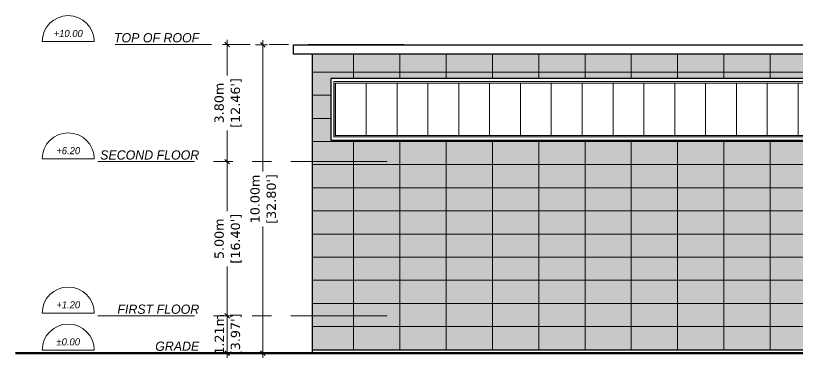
# Model space of a CAD drawing. Header units: metres. Extents: x 587 to 1372, y 780 to 1385.
# Drawn here: x 1225.05 to 1250.38, y 837.24 to 848.58 of the extents above; entities that cross this region are included whole.
import ezdxf
from ezdxf.enums import TextEntityAlignment as Align

# ---------------------------------------------------------------- set-up
doc = ezdxf.new("R2010")
doc.units = ezdxf.units.M
doc.linetypes.add('PHANTOM2', pattern=[1.25, 0.625, -0.125, 0.125, -0.125, 0.125, -0.125])
doc.layers.get('DEFPOINTS').update_dxf_attribs({"lineweight": 5})
for name, color, linetype, lineweight in [('A-LEVEL LINES', 45, 'PHANTOM2', 9), ('A-LEVEL TEXT', 41, 'Continuous', 5), ('E-0 ELEVATION_SECTION', 2, 'Continuous', 50), ('E-1 ELEVATION', 162, 'Continuous', 25), ('E-2 ELEVATION', 140, 'Continuous', 15), ('ST-GRID DIMS', 7, 'Continuous', 5)]:
    doc.layers.add(name, color=color, linetype=linetype, lineweight=lineweight)
doc.layers.add('SP_BUILDINGS_NEW_HATCH', color=9, linetype='Continuous', lineweight=13, true_color=0x808080, transparency=0.5)
doc.styles.add('.LEVEL TEXT', font='GOTHICI.TTF', dxfattribs={"height": 0.3})
doc.styles.add('mg-arial-anno in S dims', font='verdana.ttf', dxfattribs={"height": 0.3})
doc.dimstyles.new('MGC Dims SMALL', dxfattribs={"dimtxt": 0.3, "dimasz": 0.15, "dimexe": 0.15, "dimexo": 0.15, "dimgap": 0, "dimtad": 0, "dimzin": 0, "dimdsep": 46, "dimtxsty": 'mg-arial-anno in S dims', "dimblk": 'OBLIQUE', "dimcen": 0.15, "dimdle": 0.15, "dimclrd": 256, "dimclre": 256, "dimclrt": 256, "dimadec": 0, "dimazin": 0, "dimtfac": 1, "dimtofl": 0, "dimtmove": 2, "dimatfit": 2, "dimldrblk": 'OPEN90', "dimfxl": 1, "dimtolj": 1, "dimtzin": 0, "dimlwd": -1, "dimlwe": -1, "dimarcsym": 0})

# ---------------------------------------------------------------- blocks, each defined once
blk = doc.blocks.new('ELEVATION CALL OUT')
at = {"ltscale": 0.05}
blk.add_line((0, 0), (44.24, 0), dxfattribs=at)
blk.add_arc((22.12, 0), 22.12, 0, 180, dxfattribs=at)
at = {"ltscale": 0.05, "style": '.LEVEL TEXT'}
blk.add_attdef('LEVEL_HEIGHT', text='', height=6, dxfattribs=at).set_placement((22.12, 6.95), align=Align.MIDDLE_CENTER)
blk = doc.blocks.new('_Oblique')
at = {"color": 0, "linetype": 'ByBlock', "lineweight": -2}
blk.add_line((-0.5, -0.5), (0.5, 0.5), dxfattribs=at)
blk = doc.blocks.new('*D149')
at = {"layer": 'DEFPOINTS', "color": 0, "transparency": 16777216}
for p in [(1231.489, 838.847), (1231.901, 838.847), (1231.489, 837.637)]:
    blk.add_point(p, dxfattribs=at)
at = {"layer": 'ST-GRID DIMS', "transparency": 16777216}
for p, q in [((1231.639, 838.847), (1232.051, 838.847)), ((1231.901, 837.487), (1231.901, 838.997)), ((1231.639, 837.637), (1232.051, 837.637))]:
    blk.add_line(p, q, dxfattribs=at)
at = {"layer": 'ST-GRID DIMS', "transparency": 16777216, "xscale": 0.15, "yscale": 0.15, "zscale": 0.15}
for p, rotation in [((1231.901, 838.847), 90), ((1231.901, 837.637), 270)]:
    blk.add_blockref('_Oblique', p, dxfattribs=dict(at, rotation=rotation))
at = {"layer": 'ST-GRID DIMS', "transparency": 16777216, "char_height": 0.3, "attachment_point": 5, "rotation": 90, "style": 'mg-arial-anno in S dims'}
for s, insert in [('\\A1;1.21m', (1231.648, 838.247)), ("\\A1;[3.97']", (1232.197, 838.247))]:
    blk.add_mtext(s, dxfattribs=dict(at, insert=insert))
blk = doc.blocks.new('_Open90')
at = {"color": 0, "linetype": 'ByBlock', "lineweight": -2}
for p, q in [((0, 0), (-1, 0)), ((-0.5, 0.5), (0, 0)), ((0, 0), (-0.5, -0.5))]:
    blk.add_line(p, q, dxfattribs=at)
blk = doc.blocks.new('*D150')
at = {"layer": 'DEFPOINTS', "color": 0, "transparency": 16777216}
for p in [(1231.546, 843.847), (1231.901, 843.847), (1231.489, 838.847)]:
    blk.add_point(p, dxfattribs=at)
at = {"layer": 'ST-GRID DIMS', "transparency": 16777216}
for p, q in [((1231.901, 843.997), (1231.901, 842.241)), ((1231.696, 843.847), (1232.051, 843.847)), ((1231.901, 838.697), (1231.901, 840.453)), ((1231.639, 838.847), (1232.051, 838.847))]:
    blk.add_line(p, q, dxfattribs=at)
at = {"layer": 'ST-GRID DIMS', "transparency": 16777216, "xscale": 0.15, "yscale": 0.15, "zscale": 0.15}
for p, rotation in [((1231.901, 843.847), 90), ((1231.901, 838.847), 270)]:
    blk.add_blockref('_Oblique', p, dxfattribs=dict(at, rotation=rotation))
at = {"layer": 'ST-GRID DIMS', "transparency": 16777216, "char_height": 0.3, "attachment_point": 5, "rotation": 90, "style": 'mg-arial-anno in S dims'}
for s, insert in [('\\A1;5.00m', (1231.645, 841.347)), ("\\A1;[16.40']", (1232.197, 841.347))]:
    blk.add_mtext(s, dxfattribs=dict(at, insert=insert))
blk = doc.blocks.new('*D151')
at = {"layer": 'DEFPOINTS', "color": 0, "transparency": 16777216}
for p in [(1231.598, 847.647), (1231.901, 847.647), (1231.546, 843.847)]:
    blk.add_point(p, dxfattribs=at)
at = {"layer": 'ST-GRID DIMS', "transparency": 16777216}
for p, q in [((1231.901, 847.797), (1231.901, 846.641)), ((1231.748, 847.647), (1232.051, 847.647)), ((1231.901, 843.697), (1231.901, 844.853)), ((1231.696, 843.847), (1232.051, 843.847))]:
    blk.add_line(p, q, dxfattribs=at)
at = {"layer": 'ST-GRID DIMS', "transparency": 16777216, "xscale": 0.15, "yscale": 0.15, "zscale": 0.15}
for p, rotation in [((1231.901, 847.647), 90), ((1231.901, 843.847), 270)]:
    blk.add_blockref('_Oblique', p, dxfattribs=dict(at, rotation=rotation))
at = {"layer": 'ST-GRID DIMS', "transparency": 16777216, "char_height": 0.3, "attachment_point": 5, "rotation": 90, "style": 'mg-arial-anno in S dims'}
for s, insert in [("\\A1;[12.46']", (1232.197, 845.747)), ('\\A1;3.80m', (1231.644, 845.747))]:
    blk.add_mtext(s, dxfattribs=dict(at, insert=insert))
blk = doc.blocks.new('*D191')
at = {"layer": 'DEFPOINTS', "color": 0, "transparency": 16777216}
for p in [(1232.671, 847.637), (1233.063, 847.637), (1232.671, 837.637)]:
    blk.add_point(p, dxfattribs=at)
at = {"layer": 'ST-GRID DIMS', "transparency": 16777216}
for p, q in [((1233.063, 847.787), (1233.063, 843.532)), ((1232.821, 847.637), (1233.213, 847.637)), ((1233.063, 837.487), (1233.063, 841.743)), ((1232.821, 837.637), (1233.213, 837.637))]:
    blk.add_line(p, q, dxfattribs=at)
at = {"layer": 'ST-GRID DIMS', "transparency": 16777216, "xscale": 0.15, "yscale": 0.15, "zscale": 0.15}
for p, rotation in [((1233.063, 847.637), 90), ((1233.063, 837.637), 270)]:
    blk.add_blockref('_Oblique', p, dxfattribs=dict(at, rotation=rotation))
at = {"layer": 'ST-GRID DIMS', "transparency": 16777216, "char_height": 0.3, "attachment_point": 5, "rotation": 90, "style": 'mg-arial-anno in S dims'}
for s, insert in [("\\A1;[32.80']", (1233.359, 842.637)), ('\\A1;10.00m', (1232.807, 842.637))]:
    blk.add_mtext(s, dxfattribs=dict(at, insert=insert))

msp = doc.modelspace()

# ---------------------------------------------------------------- hatches: boundary and pattern name
at = {"layer": 'SP_BUILDINGS_NEW_HATCH', "transparency": 33554559}
h = msp.add_hatch(color=256, dxfattribs=at)
h.dxf.hatch_style = 1
h.paths.add_polyline_path([(1252.707, 840.237), (1252.707, 844.547), (1235.258, 844.547), (1235.258, 846.547), (1252.707, 846.547), (1252.707, 847.337), (1234.657, 847.337), (1234.657, 837.737), (1252.707, 837.737)])
h.paths.add_polyline_path([(1265.157, 847.337), (1259.107, 847.337), (1259.107, 846.547), (1264.557, 846.547), (1264.557, 844.597), (1259.107, 844.597), (1259.107, 842.187), (1264.557, 842.187), (1264.557, 840.237), (1259.107, 840.237), (1259.107, 837.737), (1265.157, 837.737)])
h.paths.add_polyline_path([(1268.96, 826.705), (1255.557, 826.705), (1255.557, 825.715), (1268.36, 825.715), (1268.36, 823.815), (1255.557, 823.815), (1255.557, 821.605), (1259.357, 821.605), (1259.357, 817.005), (1260.057, 817.005), (1260.057, 821.605), (1263.857, 821.605), (1263.857, 817.005), (1264.56, 817.005), (1264.56, 821.605), (1268.36, 821.605), (1268.36, 817.005), (1268.96, 817.005)])
h.paths.add_polyline_path([(1250.36, 823.807), (1233.06, 823.815), (1233.06, 825.715), (1250.36, 825.707), (1250.36, 826.705), (1232.46, 826.705), (1232.46, 818.215), (1233.06, 818.215), (1233.06, 821.605), (1236.86, 821.605), (1236.86, 818.205), (1233.06, 818.215), (1232.46, 818.215), (1232.46, 817.015), (1235.902, 817.015), (1250.36, 817.011), (1250.36, 818.205), (1246.56, 818.205), (1246.56, 821.605), (1250.36, 821.605)])
h.paths.add_polyline_path([(1245.86, 821.605), (1245.86, 818.205), (1242.06, 818.205), (1242.06, 821.605)], flags=16)
h.paths.add_polyline_path([(1245.46, 821.205), (1245.46, 818.205), (1242.46, 818.205), (1242.46, 821.205)], flags=0)
h.paths.add_polyline_path([(1245.41, 821.155), (1245.41, 818.205), (1242.51, 818.205), (1242.51, 821.155)], flags=0)
h.paths.add_polyline_path([(1245.26, 819.835), (1245.06, 819.835, 0.414214), (1245.01, 819.785, 0.480779), (1245.06, 819.725), (1245.26, 819.725, 0.414214), (1245.31, 819.775, 0.480779)], flags=0)
h.paths.add_polyline_path([(1245.32, 819.785), (1245.32, 819.775, -0.414214), (1245.26, 819.715), (1245.06, 819.715, -0.414214), (1245, 819.775), (1245, 819.785, -0.414214), (1245.06, 819.845), (1245.26, 819.845, -0.414214)], flags=0)
h.paths.add_polyline_path([(1244.06, 819.835), (1243.86, 819.835, 0.414214), (1243.81, 819.785, 0.480779), (1243.86, 819.725), (1244.06, 819.725, 0.414214), (1244.11, 819.775, 0.480779)], flags=0)
h.paths.add_polyline_path([(1244.12, 819.785), (1244.12, 819.775, -0.414214), (1244.06, 819.715), (1243.86, 819.715, -0.414214), (1243.8, 819.775), (1243.8, 819.785, -0.414214), (1243.86, 819.845), (1244.06, 819.845, -0.414214)], flags=0)
h.paths.add_polyline_path([(1242.86, 819.835), (1242.66, 819.835, 0.414214), (1242.61, 819.785, 0.480779), (1242.66, 819.725), (1242.86, 819.725, 0.414214), (1242.91, 819.775, 0.480779)], flags=0)
h.paths.add_polyline_path([(1242.92, 819.785), (1242.92, 819.775, -0.414214), (1242.86, 819.715), (1242.66, 819.715, -0.414214), (1242.6, 819.775), (1242.6, 819.785, -0.414214), (1242.66, 819.845), (1242.86, 819.845, -0.414214)], flags=0)
h.paths.add_polyline_path([(1241.36, 821.605), (1241.36, 818.205), (1237.56, 818.205), (1237.56, 821.605)], flags=16)
h.paths.add_polyline_path([(1240.96, 821.205), (1240.96, 818.205), (1237.96, 818.205), (1237.96, 821.205)], flags=0)
h.paths.add_polyline_path([(1240.91, 821.155), (1240.91, 818.205), (1238.01, 818.205), (1238.01, 821.155)], flags=0)
h.paths.add_polyline_path([(1240.76, 819.835), (1240.56, 819.835, 0.414214), (1240.51, 819.785, 0.480779), (1240.56, 819.725), (1240.76, 819.725, 0.414214), (1240.81, 819.775, 0.480779)], flags=0)
h.paths.add_polyline_path([(1240.82, 819.785), (1240.82, 819.775, -0.414214), (1240.76, 819.715), (1240.56, 819.715, -0.414214), (1240.5, 819.775), (1240.5, 819.785, -0.414214), (1240.56, 819.845), (1240.76, 819.845, -0.414214)], flags=0)
h.paths.add_polyline_path([(1239.56, 819.835), (1239.36, 819.835, 0.414214), (1239.31, 819.785, 0.480779), (1239.36, 819.725), (1239.56, 819.725, 0.414214), (1239.61, 819.775, 0.480779)], flags=0)
h.paths.add_polyline_path([(1239.62, 819.785), (1239.62, 819.775, -0.414214), (1239.56, 819.715), (1239.36, 819.715, -0.414214), (1239.3, 819.775), (1239.3, 819.785, -0.414214), (1239.36, 819.845), (1239.56, 819.845, -0.414214)], flags=0)
h.paths.add_polyline_path([(1238.36, 819.835), (1238.16, 819.835, 0.414214), (1238.11, 819.785, 0.480779), (1238.16, 819.725), (1238.36, 819.725, 0.414214), (1238.41, 819.775, 0.480779)], flags=0)
h.paths.add_polyline_path([(1238.42, 819.785), (1238.42, 819.775, -0.414214), (1238.36, 819.715), (1238.16, 819.715, -0.414214), (1238.1, 819.775), (1238.1, 819.785, -0.414214), (1238.16, 819.845), (1238.36, 819.845, -0.414214)], flags=0)
h = msp.add_hatch(dxfattribs=at)
h.set_pattern_fill('_USER', color=256, scale=1.5, angle=90, pattern_type=0)
h.set_pattern_definition([(90, (0, 0), (-1.5, 9e-17), [])])
h.paths.add_polyline_path([(1265.157, 847.337), (1259.107, 847.337), (1259.107, 846.547), (1264.557, 846.547), (1264.557, 844.597), (1259.107, 844.597), (1259.107, 842.187), (1264.557, 842.187), (1264.557, 840.237), (1259.107, 840.237), (1259.107, 837.737), (1265.157, 837.737)])
h.paths.add_polyline_path([(1252.707, 840.237), (1252.707, 844.547), (1235.258, 844.547), (1235.258, 846.547), (1252.707, 846.547), (1252.707, 847.337), (1234.657, 847.337), (1234.657, 837.737), (1252.707, 837.737)])
h = msp.add_hatch(dxfattribs=at)
h.set_pattern_fill('_USER', color=256, scale=0.75, pattern_type=0)
h.set_pattern_definition([(0, (0, 0), (0, 0.75), [])])
h.paths.add_polyline_path([(1265.157, 847.337), (1259.107, 847.337), (1259.107, 846.547), (1264.557, 846.547), (1264.557, 844.597), (1259.107, 844.597), (1259.107, 842.187), (1264.557, 842.187), (1264.557, 840.237), (1259.107, 840.237), (1259.107, 837.737), (1265.157, 837.737)])
h.paths.add_polyline_path([(1252.707, 840.237), (1252.707, 844.547), (1235.258, 844.547), (1235.258, 846.547), (1252.707, 846.547), (1252.707, 847.337), (1234.657, 847.337), (1234.657, 837.737), (1252.707, 837.737)])
h = msp.add_hatch(dxfattribs=at)
h.set_pattern_fill('_USER', color=256, angle=90, pattern_type=0)
h.set_pattern_definition([(90, (1235.408, 844.6971), (-1, 6e-17), [])])
h.paths.add_polyline_path([(1252.557, 846.397), (1235.408, 846.397), (1235.408, 844.697), (1252.557, 844.697)])

# ---------------------------------------------------------------- linework, layer by layer
at = {"layer": 'A-LEVEL LINES', "ltscale": 5}
for p, q in [((1237.643, 847.647), (1228.244, 847.647)), ((1237.09, 843.847), (1227.691, 843.847)), ((1237.09, 838.847), (1227.691, 838.847))]:
    msp.add_line(p, q, dxfattribs=at)
at = {"layer": 'A-LEVEL LINES', "ltscale": 0.002}
msp.add_line((1237.09, 837.647), (1227.691, 837.647), dxfattribs=at)
at = {"layer": 'E-0 ELEVATION_SECTION'}
msp.add_line((1225.047, 837.637), (1272.283, 837.637), dxfattribs=at)
at = {"layer": 'E-1 ELEVATION'}
msp.add_line((1234.657, 847.337), (1234.657, 837.637), dxfattribs=at)
for points in [[(1252.707, 847.337), (1234.057, 847.337), (1234.057, 847.637), (1252.707, 847.637)], [(1265.157, 837.637), (1265.157, 837.737), (1234.657, 837.737)]]:
    msp.add_lwpolyline(points, dxfattribs=at)
msp.add_lwpolyline([(1235.258, 844.547), (1252.707, 844.547), (1252.707, 846.547), (1235.258, 846.547)], close=True, dxfattribs=at)
at = {"layer": 'E-2 ELEVATION'}
for points in [[(1252.607, 844.647), (1235.358, 844.647), (1235.358, 846.447), (1252.607, 846.447)], [(1252.557, 844.697), (1235.408, 844.697), (1235.408, 846.397), (1252.557, 846.397)]]:
    msp.add_lwpolyline(points, close=True, dxfattribs=at)

# ---------------------------------------------------------------- block references
at = {"layer": 'A-LEVEL TEXT', "xscale": 0.03809999999999999, "yscale": 0.03809999999999999, "zscale": 0.03809999999999999}
for p, values in [((1225.909, 847.739), {'LEVEL_HEIGHT': '+10.00'}), ((1225.909, 843.939), {'LEVEL_HEIGHT': '+6.20'}), ((1225.909, 838.939), {'LEVEL_HEIGHT': '+1.20'}), ((1225.909, 837.739), {'LEVEL_HEIGHT': '±0.00'})]:
    msp.add_blockref('ELEVATION CALL OUT', p, dxfattribs=at).add_auto_attribs(values)

# ---------------------------------------------------------------- texts
at = {"layer": 'A-LEVEL LINES', "ltscale": 0.1, "style": '.LEVEL TEXT'}
for s, p in [('TOP OF ROOF', (1230.998, 847.714)), ('SECOND FLOOR', (1230.998, 843.914)), ('FIRST FLOOR', (1230.998, 838.914)), ('GRADE', (1230.998, 837.714))]:
    msp.add_text(s, height=0.3, dxfattribs=at).set_placement(p, align=Align.RIGHT)

# ---------------------------------------------------------------- dimensions: what is measured, and where the dimension line sits
at = {"layer": 'ST-GRID DIMS'}
for base, p1, p2, picture, middle in [((1231.901, 847.647), (1231.546, 843.847), (1231.598, 847.647), '*D151', (1231.901, 845.747)), ((1233.063, 847.637), (1232.671, 837.637), (1232.671, 847.637), '*D191', (1233.063, 842.637)), ((1231.901, 843.847), (1231.489, 838.847), (1231.546, 843.847), '*D150', (1231.901, 841.347))]:
    dim = msp.add_linear_dim(base=base, p1=p1, p2=p2, angle=90, dimstyle='MGC Dims SMALL', override={"dimgap": 0.1, "dimpost": 'm\\X'}, dxfattribs=at)
    dim.commit()
    dim.dimension.update_dxf_attribs({"geometry": picture, "text_midpoint": middle})
dim = msp.add_linear_dim(base=(1231.901, 838.847), p1=(1231.489, 837.637), p2=(1231.489, 838.847), angle=90, dimstyle='MGC Dims SMALL', override={"dimgap": 0.1, "dimpost": 'm\\X'}, dxfattribs=at)
dim.commit()
dim.dimension.update_dxf_attribs({"geometry": '*D149', "text_midpoint": (1231.901, 838.247), "dimtype": 160})

doc.saveas('drawing.dxf')
